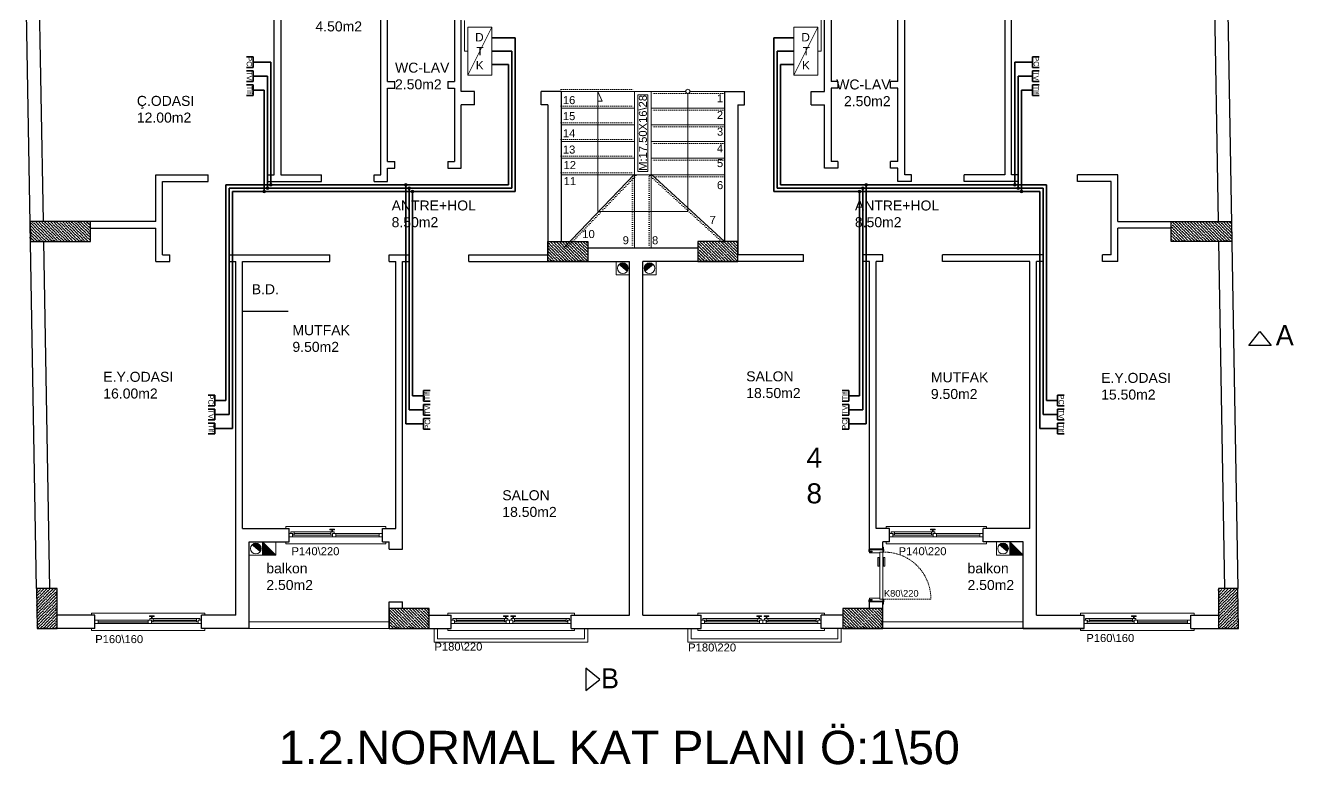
# Model space of a CAD drawing. Header units: millimetres. Extents: x -852 to 3325, y -460 to 1846.
# Drawn here: x 1424 to 3325, y -460 to 647 of the extents above; entities that cross this region are included whole.
import ezdxf

# ---------------------------------------------------------------- set-up
doc = ezdxf.new("R2010")
doc.units = ezdxf.units.MM
doc.linetypes.add('ACAD_ISO07W100', pattern=[3, 0, -3])
doc.linetypes.add('HIDDEN', pattern=[9.525, 6.35, -3.175])
for name, color, linetype, lineweight in [('1dış duvar', 19, 'Continuous', 25), ('1YAZI', 24, 'Continuous', 30), ('A-AREA-IDEN', 2, 'Continuous', 9), ('ARABA', 143, 'Continuous', 13), ('BACA', 62, 'Continuous', 20), ('ELEKTRİK MALZEME', 150, 'Continuous', 13), ('KAPI-PEN', 16, 'Continuous', 9), ('KOLON', 237, 'Continuous', 30), ('ölçü', 56, 'Continuous', 25)]:
    doc.layers.add(name, color=color, linetype=linetype, lineweight=lineweight)
doc.layers.add('IFF-FURN-DETAIL', color=4, linetype='Continuous')
doc.layers.add('TEFRIS', color=253, linetype='Continuous', true_color=0xb3b3b3)
doc.layers.get('TEFRIS').off()
doc.styles.add('Arial_2', font='arial.ttf', dxfattribs={"height": 0.4})
doc.styles.get("Standard").update_dxf_attribs({"font": 'arial.ttf'})
pattern_1 = [(135, (2232.4122, 39351.961), (-6.17392608, 1.68379802), [7.9375, -1.5875, 0, -1.5875])]

# ---------------------------------------------------------------- blocks, each defined once
blk = doc.blocks.new('140-5561')
at = {"layer": 'KAPI-PEN'}
for p, q in [((25481.2, 51364.4), (25481.2, 51439.4)), ((25481.4, 51364.4), (25481.4, 51439.4)), ((25478.8, 51289.4), (25478.8, 51359.4)), ((25483.7, 51291.9), (25483.7, 51356.9)), ((25483.9, 51291.9), (25483.9, 51356.9))]:
    blk.add_line(p, q, dxfattribs=at)
for points in [[(25481.3, 51284.4), (25491.3, 51284.4), (25491.3, 51279.4), (25494.3, 51279.4), (25494.3, 51444.4), (25494.3, 51449.4), (25491.3, 51449.4), (25491.3, 51444.4), (25471.3, 51444.4), (25471.3, 51449.4), (25468.3, 51449.4), (25468.3, 51284.4), (25468.3, 51279.4), (25471.3, 51279.4), (25471.3, 51284.4)], [(25478.8, 51439.4), (25478.8, 51444.4), (25483.8, 51444.4), (25483.8, 51439.4)], [(25483.8, 51364.4), (25483.8, 51439.4), (25478.8, 51439.4), (25478.8, 51364.4)], [(25478.8, 51359.4), (25478.8, 51364.4), (25483.8, 51364.4), (25483.8, 51359.4)], [(25486.3, 51291.9), (25486.3, 51356.9), (25481.3, 51356.9), (25481.3, 51291.9)], [(25478.8, 51284.4), (25478.8, 51289.4), (25483.8, 51289.4), (25483.8, 51284.4)]]:
    blk.add_lwpolyline(points, close=True, dxfattribs=at)
for points in [[(25481.3, 51359.1), (25484.1, 51359.1), (25484.1, 51361.9)], [(25481.3, 51359.1), (25481.3, 51356.9), (25486.3, 51356.9), (25486.3, 51361.9), (25484.1, 51361.9)], [(25486.3, 51359.4), (25489.3, 51359.4), (25489.3, 51362.4), (25490.3, 51362.4), (25490.3, 51355.4), (25489.3, 51355.4), (25489.3, 51358.4), (25486.3, 51358.4)], [(25481.3, 51289.8), (25481.3, 51291.9), (25486.3, 51291.9), (25486.3, 51286.9), (25484.1, 51286.9)], [(25481.3, 51289.8), (25484.1, 51289.8), (25484.1, 51286.9)]]:
    blk.add_lwpolyline(points, dxfattribs=at)
blk = doc.blocks.new('PENCERE 220-flat-11')
at = {"layer": 'KAPI-PEN'}
for p, q in [((-2789959.3, -3113689.9), (-2789979.3, -3113689.9)), ((-2789971.8, -3113694.9), (-2789971.8, -3113772.4)), ((-2789966.9, -3113697.4), (-2789966.9, -3113769.9)), ((-2789966.7, -3113697.4), (-2789966.7, -3113769.9)), ((-2789969.4, -3113777.4), (-2789969.4, -3113777.4)), ((-2789969.2, -3113777.4), (-2789969.2, -3113777.4)), ((-2789971.8, -3113864.9), (-2789971.8, -3113782.4)), ((-2789966.9, -3113862.4), (-2789966.9, -3113784.9)), ((-2789966.7, -3113862.4), (-2789966.7, -3113784.9)), ((-2789959.3, -3113869.9), (-2789979.3, -3113869.9))]:
    blk.add_line(p, q, dxfattribs=at)
for points in [[(-2789969.3, -3113869.9), (-2789959.3, -3113869.9), (-2789959.3, -3113874.9), (-2789956.3, -3113874.9), (-2789956.3, -3113689.9), (-2789956.3, -3113684.9), (-2789959.3, -3113684.9), (-2789959.3, -3113689.9), (-2789979.3, -3113689.9), (-2789979.3, -3113684.9), (-2789982.3, -3113684.9), (-2789982.3, -3113869.9), (-2789982.3, -3113874.9), (-2789979.3, -3113874.9), (-2789979.3, -3113869.9)], [(-2789971.8, -3113689.9), (-2789971.8, -3113694.9), (-2789966.8, -3113694.9), (-2789966.8, -3113689.9)], [(-2789964.3, -3113697.4), (-2789964.3, -3113769.9), (-2789969.3, -3113769.9), (-2789969.3, -3113697.4)], [(-2789971.8, -3113777.4), (-2789971.8, -3113772.4), (-2789966.8, -3113772.4), (-2789966.8, -3113777.4)], [(-2789971.8, -3113782.4), (-2789971.8, -3113777.4), (-2789966.8, -3113777.4), (-2789966.8, -3113782.4)], [(-2789966.8, -3113777.4), (-2789966.8, -3113777.4), (-2789971.8, -3113777.4), (-2789971.8, -3113777.4)], [(-2789964.3, -3113862.4), (-2789964.3, -3113784.9), (-2789969.3, -3113784.9), (-2789969.3, -3113862.4)], [(-2789971.8, -3113869.9), (-2789971.8, -3113864.9), (-2789966.8, -3113864.9), (-2789966.8, -3113869.9)]]:
    blk.add_lwpolyline(points, close=True, dxfattribs=at)
for points in [[(-2789969.3, -3113695.2), (-2789966.5, -3113695.2), (-2789966.5, -3113692.4)], [(-2789969.3, -3113695.2), (-2789969.3, -3113697.4), (-2789964.3, -3113697.4), (-2789964.3, -3113692.4), (-2789966.5, -3113692.4)], [(-2789969.3, -3113772.1), (-2789969.3, -3113769.9), (-2789964.3, -3113769.9), (-2789964.3, -3113774.9), (-2789966.5, -3113774.9)], [(-2789969.3, -3113772.1), (-2789966.5, -3113772.1), (-2789966.5, -3113774.9)], [(-2789964.3, -3113772.4), (-2789961.3, -3113772.4), (-2789961.3, -3113775.4), (-2789960.3, -3113775.4), (-2789960.3, -3113768.4), (-2789961.3, -3113768.4), (-2789961.3, -3113771.4), (-2789964.3, -3113771.4)], [(-2789969.3, -3113782.7), (-2789969.3, -3113784.9), (-2789964.3, -3113784.9), (-2789964.3, -3113779.9), (-2789966.5, -3113779.9)], [(-2789969.3, -3113782.7), (-2789966.5, -3113782.7), (-2789966.5, -3113779.9)], [(-2789964.3, -3113782.4), (-2789961.3, -3113782.4), (-2789961.3, -3113779.4), (-2789960.3, -3113779.4), (-2789960.3, -3113786.4), (-2789961.3, -3113786.4), (-2789961.3, -3113783.4), (-2789964.3, -3113783.4)], [(-2789969.3, -3113864.6), (-2789969.3, -3113862.4), (-2789964.3, -3113862.4), (-2789964.3, -3113867.4), (-2789966.5, -3113867.4)], [(-2789969.3, -3113864.6), (-2789966.5, -3113864.6), (-2789966.5, -3113867.4)]]:
    blk.add_lwpolyline(points, dxfattribs=at)
blk = doc.blocks.new('80 b')
at = {"layer": 'KAPI-PEN'}
for p, q in [((14351.2, 34182.5), (14350.6, 34176.3)), ((14351.2, 34182.5), (14350.6, 34176.3)), ((14352, 34182.5), (14352, 34176.7)), ((14352, 34182.5), (14352, 34176.7)), ((14372, 34182.5), (14372, 34176.7)), ((14372, 34182.5), (14372, 34176.7)), ((14372.8, 34182.5), (14373.4, 34176.3)), ((14372.8, 34182.5), (14373.4, 34176.3)), ((14350.6, 34176.3), (14352, 34175.5)), ((14350.6, 34176.3), (14352, 34175.5)), ((14352, 34176.7), (14352, 34178.3)), ((14352, 34176.7), (14352, 34178.3)), ((14352, 34178.3), (14372, 34178.3)), ((14352, 34178.3), (14372, 34178.3)), ((14356, 34176.7), (14352, 34176.7)), ((14356, 34176.7), (14352, 34176.7)), ((14352, 34176.7), (14355, 34176.7)), ((14352, 34176.7), (14355, 34176.7)), ((14352, 34173.8), (14352, 34175.5)), ((14352, 34175.5), (14356, 34175.5)), ((14352, 34173.8), (14352, 34175.5)), ((14352, 34175.5), (14356, 34175.5)), ((14355, 34175.5), (14352, 34175.5)), ((14355, 34175.5), (14352, 34175.5)), ((14367.5, 34173.8), (14352, 34173.8)), ((14367.5, 34173.8), (14352, 34173.8)), ((14355, 34176.7), (14355, 34175.5)), ((14355, 34176.7), (14355, 34175.5)), ((14356, 34175.5), (14356, 34176.7)), ((14356, 34175.5), (14356, 34176.7)), ((14356, 34176.7), (14356, 34175.5)), ((14372, 34175), (14367.5, 34175)), ((14367.5, 34175), (14367.5, 34173.8)), ((14372, 34175), (14367.5, 34175)), ((14367.5, 34175), (14367.5, 34173.8)), ((14367.5, 34104.6), (14367.5, 34175)), ((14367.5, 34175), (14372, 34175)), ((14367.5, 34104.6), (14367.5, 34175)), ((14367.5, 34175), (14372, 34175)), ((14372, 34178.3), (14372, 34175)), ((14372, 34178.3), (14372, 34175)), ((14372, 34176.7), (14372, 34175.5)), ((14372, 34176.7), (14372, 34175.5)), ((14373.4, 34176.3), (14372, 34176.3)), ((14373.4, 34176.3), (14372, 34176.3)), ((14372, 34175), (14372, 34104.6)), ((14372, 34175), (14372, 34104.6)), ((14367.5, 34105.8), (14352, 34105.8)), ((14352, 34105.8), (14352, 34104.2)), ((14367.5, 34105.8), (14352, 34105.8)), ((14352, 34105.8), (14352, 34104.2)), ((14366.5, 34116.6), (14367.5, 34116.6)), ((14366.5, 34112.6), (14366.5, 34116.6)), ((14366.5, 34112.6), (14366.5, 34116.6)), ((14366.5, 34116.6), (14367.5, 34116.6)), ((14367.5, 34112.6), (14366.5, 34112.6)), ((14367.5, 34112.6), (14366.5, 34112.6)), ((14367.5, 34104.6), (14367.5, 34105.8)), ((14367.5, 34104.6), (14367.5, 34105.8)), ((14372, 34104.6), (14367.5, 34104.6)), ((14372, 34104.6), (14367.5, 34104.6)), ((14372, 34104.6), (14367.5, 34104.6)), ((14372, 34104.6), (14367.5, 34104.6)), ((14373, 34116.6), (14372, 34116.6)), ((14373, 34116.6), (14372, 34116.6)), ((14372, 34112.6), (14373, 34112.6)), ((14372, 34112.6), (14373, 34112.6)), ((14372, 34101.3), (14372, 34104.6)), ((14372, 34101.3), (14372, 34104.6)), ((14373, 34112.6), (14373, 34116.6)), ((14373, 34112.6), (14373, 34116.6)), ((14350.6, 34103.4), (14352, 34104.2)), ((14350.6, 34103.4), (14352, 34104.2)), ((14351.2, 34097.2), (14350.6, 34103.4)), ((14351.2, 34097.2), (14350.6, 34103.4)), ((14352, 34104.2), (14356, 34104.2)), ((14352, 34104.2), (14356, 34104.2)), ((14355, 34104.2), (14352, 34104.2)), ((14355, 34104.2), (14352, 34104.2)), ((14356, 34103), (14352, 34103)), ((14352, 34103), (14352, 34101.3)), ((14356, 34103), (14352, 34103)), ((14352, 34103), (14352, 34101.3)), ((14352, 34103), (14355, 34103)), ((14352, 34097.2), (14352, 34103)), ((14352, 34103), (14355, 34103)), ((14352, 34097.2), (14352, 34103)), ((14352, 34101.3), (14372, 34101.3)), ((14352, 34101.3), (14372, 34101.3)), ((14355, 34103), (14355, 34104.2)), ((14355, 34103), (14355, 34104.2)), ((14356, 34104.2), (14356, 34103)), ((14356, 34104.2), (14356, 34103)), ((14356, 34103), (14356, 34104.2)), ((14372, 34103), (14372, 34104.2)), ((14372, 34103), (14372, 34104.2)), ((14373.4, 34103.4), (14372, 34103.4)), ((14373.4, 34103.4), (14372, 34103.4)), ((14372, 34097.2), (14372, 34103)), ((14372, 34097.2), (14372, 34103)), ((14372.8, 34097.2), (14373.4, 34103.4)), ((14372.8, 34097.2), (14373.4, 34103.4))]:
    blk.add_line(p, q, dxfattribs=at)
at = {"layer": 'KAPI-PEN', "linetype": 'Continuous'}
for p, q in [((14351.2, 34182.5), (14352, 34182.5)), ((14372, 34182.5), (14372.8, 34182.5)), ((14352, 34097.2), (14351.2, 34097.2)), ((14372.8, 34097.2), (14372, 34097.2))]:
    blk.add_line(p, q, dxfattribs=at)
at = {"layer": 'KAPI-PEN', "ltscale": 3}
for p, q in [((14352, 34179.3), (14372, 34179.3)), ((14352, 34100.3), (14372, 34100.3))]:
    blk.add_line(p, q, dxfattribs=at)
at = {"layer": 'KAPI-PEN', "linetype": 'HIDDEN', "ltscale": 0.3}
blk.add_line((14372, 34175), (14443.9, 34175), dxfattribs=at)
at = {"layer": 'KAPI-PEN', "elevation": 0}
for points in [[(14366.5, 34112.6), (14366.5, 34125.9), (14364.5, 34125.9), (14364.5, 34112.6)], [(14373, 34112.6), (14373, 34125.9), (14375, 34125.9), (14375, 34112.6)]]:
    blk.add_lwpolyline(points, close=True, dxfattribs=at)
at = {"layer": 'KAPI-PEN', "linetype": 'HIDDEN', "ltscale": 0.3}
blk.add_arc((14373.7, 34174.7), 70.1, 268.5572, 0.236, dxfattribs=at)
at = {"layer": 'KAPI-PEN'}
blk.add_ellipse((14372.9, 34175.6), major_axis=(-0.495, 0.495), ratio=1, start_param=1.570796328983307, end_param=7.853981636162894, dxfattribs=at)
blk.add_ellipse((14372.9, 34175.6), major_axis=(-0.495, 0.495), ratio=1, start_param=1.570796328983307, end_param=7.853981636162894, dxfattribs=at)
blk = doc.blocks.new('140')
at = {"layer": 'KAPI-PEN'}
for p, q in [((-51008.5, 123.3), (-50948.5, 123.3)), ((-51006, 128.4), (-50951, 128.4)), ((-51006, 128.2), (-50951, 128.2)), ((-50943.5, 125.9), (-50878.5, 125.9)), ((-50943.5, 125.7), (-50878.5, 125.7))]:
    blk.add_line(p, q, dxfattribs=at)
for points in [[(-51013.5, 125.8), (-51013.5, 135.8), (-51018.5, 135.8), (-51018.5, 138.8), (-50873.5, 138.8), (-50868.5, 138.8), (-50868.5, 135.8), (-50873.5, 135.8), (-50873.5, 115.8), (-50868.5, 115.8), (-50868.5, 112.8), (-51013.5, 112.8), (-51018.5, 112.8), (-51018.5, 115.8), (-51013.5, 115.8)], [(-51013.5, 123.3), (-51008.5, 123.3), (-51008.5, 128.3), (-51013.5, 128.3)], [(-51006, 130.8), (-50951, 130.8), (-50951, 125.8), (-51006, 125.8)], [(-50948.5, 123.3), (-50943.5, 123.3), (-50943.5, 128.3), (-50948.5, 128.3)], [(-50943.5, 128.3), (-50878.5, 128.3), (-50878.5, 123.3), (-50943.5, 123.3)], [(-50878.5, 123.3), (-50873.5, 123.3), (-50873.5, 128.3), (-50878.5, 128.3)]]:
    blk.add_lwpolyline(points, close=True, dxfattribs=at)
for points in [[(-50948.5, 130.8), (-50948.5, 133.8), (-50945.5, 133.8), (-50945.5, 134.8), (-50952.5, 134.8), (-50952.5, 133.8), (-50949.5, 133.8), (-50949.5, 130.8)], [(-51008.2, 125.8), (-51006, 125.8), (-51006, 130.8), (-51011, 130.8), (-51011, 128.6)], [(-51008.2, 125.8), (-51008.2, 128.6), (-51011, 128.6)], [(-50948.8, 125.8), (-50951, 125.8), (-50951, 130.8), (-50946, 130.8), (-50946, 128.6)], [(-50948.8, 125.8), (-50948.8, 128.6), (-50946, 128.6)]]:
    blk.add_lwpolyline(points, dxfattribs=at)

msp = doc.modelspace()

# ---------------------------------------------------------------- hatches: boundary and pattern name
at = {"layer": 'BACA'}
for points in [[(2325.3, 278.3), (2313.1, 288.6, -0.698933), (2327.2, 283.5, -0.177209)], [(2353.1, 278.3), (2365.3, 288.6, 0.698933), (2351.2, 283.5, 0.177209)], [(1775.3, -141.7), (1763.1, -131.4, -0.698933), (1777.2, -136.5, -0.177209)], [(1779.2, -126.5), (1779.2, -146.5), (1799.2, -146.5)], [(2895.3, -141.7), (2883.1, -131.4, -0.698933), (2897.2, -136.5, -0.177209)], [(2899.2, -126.5), (2899.2, -146.5), (2919.2, -146.5)]]:
    msp.add_hatch(color=256, dxfattribs=at).paths.add_polyline_path(points)
at = {"layer": 'IFF-FURN-DETAIL'}
h = msp.add_hatch(color=256, dxfattribs=at)
h.dxf.hatch_style = 1
h.paths.add_polyline_path([(1783.7, 398.5, 1), (1779.7, 398.5, 1)])
h = msp.add_hatch(color=256, dxfattribs=at)
h.dxf.hatch_style = 1
h.paths.add_polyline_path([(1788.7, 403.5, 1), (1784.7, 403.5, 1)])
h = msp.add_hatch(color=256, dxfattribs=at)
h.dxf.hatch_style = 1
h.paths.add_polyline_path([(1793.7, 408.5, 1), (1789.7, 408.5, 1)])
h = msp.add_hatch(color=256, dxfattribs=at)
h.dxf.hatch_style = 1
h.paths.add_polyline_path([(1996.2, 408.5, 1), (1992.2, 408.5, 1)])
h = msp.add_hatch(color=256, dxfattribs=at)
h.dxf.hatch_style = 1
h.paths.add_polyline_path([(2001.2, 403.5, 1), (1997.2, 403.5, 1)])
h = msp.add_hatch(color=256, dxfattribs=at)
h.dxf.hatch_style = 1
h.paths.add_polyline_path([(2006.2, 398.5, 1), (2002.2, 398.5, 1)])
h = msp.add_hatch(color=256, dxfattribs=at)
h.dxf.hatch_style = 1
h.paths.add_polyline_path([(2676.2, 398.5, 1), (2672.2, 398.5, 1)])
h = msp.add_hatch(color=256, dxfattribs=at)
h.dxf.hatch_style = 1
h.paths.add_polyline_path([(2681.2, 403.5, 1), (2677.2, 403.5, 1)])
h = msp.add_hatch(color=256, dxfattribs=at)
h.dxf.hatch_style = 1
h.paths.add_polyline_path([(2686.2, 408.5, 1), (2682.2, 408.5, 1)])
h = msp.add_hatch(color=256, dxfattribs=at)
h.dxf.hatch_style = 1
h.paths.add_polyline_path([(2908.7, 408.5, 1), (2904.7, 408.5, 1)])
h = msp.add_hatch(color=256, dxfattribs=at)
h.dxf.hatch_style = 1
h.paths.add_polyline_path([(2913.7, 403.5, 1), (2909.7, 403.5, 1)])
h = msp.add_hatch(color=256, dxfattribs=at)
h.dxf.hatch_style = 1
h.paths.add_polyline_path([(2918.7, 398.5, 1), (2914.7, 398.5, 1)])
at = {"layer": 'KOLON', "lineweight": 25}
h = msp.add_hatch(dxfattribs=at)
h.set_pattern_fill('ANSI36', color=0, angle=90)
h.set_pattern_definition([(135, (1231.8862, 39381.9693), (-6.17392608, 1.68379802), [7.9375, -1.5875, 0, -1.5875])])
h.paths.add_polyline_path([(1521.2, 323.5), (1521.2, 353.5), (1430.7, 353.5), (1431.2, 323.5)])
h = msp.add_hatch(dxfattribs=at)
h.set_pattern_fill('ANSI36', color=0, angle=90)
h.set_pattern_definition([(135, (-1325.379, 39381.9654), (-6.17392608, 1.68379802), [7.9375, -1.5875, 0, -1.5875])])
h.paths.add_polyline_path([(3141.4, 323.5), (3141.4, 353.5), (3231.4, 353.5), (3232, 323.5)])
h = msp.add_hatch(dxfattribs=at)
h.set_pattern_fill('ANSI36', color=0, angle=90)
h.set_pattern_definition(pattern_1)
h.paths.add_polyline_path([(2206.7, 293.5), (2206.7, 323.5), (2266.7, 323.5), (2266.7, 293.5)])
h = msp.add_hatch(dxfattribs=at)
h.set_pattern_fill('ANSI36', color=0, angle=90)
h.set_pattern_definition(pattern_1)
h.paths.add_polyline_path([(2491.7, 293.5), (2491.7, 323.5), (2431.7, 323.5), (2431.7, 293.5)])
h = msp.add_hatch(dxfattribs=at)
h.set_pattern_fill('ANSI36', color=0)
h.set_pattern_definition([(45, (40499.7583, 2.756), (1.68379802, 6.17392608), [7.9375, -1.5875, 0, -1.5875])])
h.paths.add_polyline_path([(1441.3, -256.5), (1471.3, -256.5), (1471.3, -196.5), (1440.2, -196.5)])
h = msp.add_hatch(dxfattribs=at)
h.set_pattern_fill('ANSI36', color=0)
h.set_pattern_definition([(45, (42270.5285, 2.756), (1.68379802, 6.17392608), [7.9375, -1.5875, 0, -1.5875])])
h.paths.add_polyline_path([(3212, -256.5), (3242, -256.5), (3241, -196.5), (3212, -196.5)])
h = msp.add_hatch(dxfattribs=at)
h.set_pattern_fill('ANSI36', color=0, angle=90)
h.set_pattern_definition([(135, (1769.9122, 38801.961), (-6.17392608, 1.68379802), [7.9375, -1.5875, 0, -1.5875])])
h.paths.add_polyline_path([(2029.2, -256.5), (2029.2, -226.5), (1969.2, -226.5), (1969.2, -256.5)])
h = msp.add_hatch(dxfattribs=at)
h.set_pattern_fill('ANSI36', color=0, angle=90)
h.set_pattern_definition([(135, (2449.9122, 38801.961), (-6.17392608, 1.68379802), [7.9375, -1.5875, 0, -1.5875])])
h.paths.add_polyline_path([(2709.2, -256.5), (2709.2, -226.5), (2649.2, -226.5), (2649.2, -256.5)])

# ---------------------------------------------------------------- linework, layer by layer
msp.add_line((3010.6, -256.5), (2616.7, -256.5))
at = {"layer": '1dış duvar', "color": 0}
for p, q in [((1806.7, 733.5), (1806.7, 423.5)), ((2891.7, 733.5), (2891.7, 423.5)), ((1956.7, 423.5), (1956.7, 678.5)), ((2066.7, 668.5), (2066.7, 563.5)), ((2621.7, 548.5), (2621.7, 668.5)), ((2631.7, 668.5), (2631.7, 563.5)), ((2741.7, 423.5), (2741.7, 678.5)), ((1966.7, 563.5), (1977.7, 563.5)), ((1966.7, 553.5), (1977.7, 553.5)), ((2056.7, 563.5), (2066.7, 563.5)), ((2056.7, 553.5), (2066.7, 553.5)), ((2066.7, 553.5), (2066.7, 443.5)), ((2641.7, 563.5), (2631.7, 563.5)), ((2641.7, 553.5), (2631.7, 553.5)), ((2631.7, 553.5), (2631.7, 443.5)), ((2731.7, 563.5), (2720.7, 563.5)), ((2731.7, 553.5), (2720.7, 553.5)), ((2226.7, 548.5), (2226.7, 323.5)), ((2226.7, 548.5), (2226.7, 323.5)), ((2471.7, 548.5), (2471.7, 323.5)), ((2471.7, 548.5), (2471.7, 323.5)), ((2206.7, 528.5), (2196.7, 528.5)), ((2206.7, 528.5), (2206.7, 303.5)), ((2491.7, 528.5), (2491.7, 303.5)), ((2491.7, 528.5), (2501.7, 528.5)), ((1966.7, 443.5), (1977.7, 443.5)), ((2056.7, 443.5), (2066.7, 443.5)), ((2641.7, 443.5), (2631.7, 443.5)), ((2731.7, 443.5), (2720.7, 443.5)), ((1806.7, 423.5), (1867.7, 423.5)), ((1946.7, 423.5), (1956.7, 423.5)), ((1966.7, 433.5), (1977.7, 433.5)), ((2056.7, 433.5), (2076.7, 433.5)), ((2641.7, 433.5), (2621.7, 433.5)), ((2731.7, 433.5), (2720.7, 433.5)), ((2751.7, 423.5), (2741.7, 423.5)), ((2891.7, 423.5), (2830.7, 423.5)), ((1521.2, 343.5), (1619.2, 343.5)), ((3141.2, 343.5), (3061, 343.5)), ((1989.2, -137.5), (1989.2, 293.5)), ((1989.2, 293.5), (1999.2, 293.5)), ((2590.2, 293.5), (2349.2, 293.5)), ((2689.2, 293.5), (2679.2, 293.5)), ((2689.2, -138.5), (2689.2, 293.5)), ((1527.8, -236.5), (1471.3, -236.5)), ((2349.2, -236.5), (2436.7, -236.5)), ((3170.6, -236.5), (3212, -236.5)), ((1527.8, -256.5), (1471.3, -256.5)), ((2241.7, -256.5), (2436.7, -256.5)), ((3170.6, -256.5), (3212, -256.5))]:
    msp.add_line(p, q, dxfattribs=at)
for points in [[(2076.7, 548.5), (2076.7, 868.5)], [(1440.2, -196.5), (1423.7, 753.5)], [(3224.8, 753.5), (3241, -196.5)], [(1450.7, 353.5), (1444.1, 733.5)], [(1786.7, 423.5), (1796.7, 423.5), (1796.7, 733.5)], [(2911.7, 423.5), (2901.7, 423.5), (2901.7, 733.5)], [(3205.1, 733.5), (3211.6, 353.5)], [(1966.7, 563.5), (1966.7, 678.5)], [(2731.7, 563.5), (2731.7, 678.5)], [(1966.7, 443.5), (1966.7, 553.5)], [(1977.7, 553.5), (1977.7, 563.5)], [(2056.7, 563.5), (2056.7, 553.5)], [(2641.7, 563.5), (2641.7, 553.5)], [(2720.7, 553.5), (2720.7, 563.5)], [(2731.7, 443.5), (2731.7, 553.5)], [(2096.7, 548.5), (2076.7, 548.5)], [(2096.7, 528.5), (2096.7, 548.5)], [(2226.7, 548.5), (2206.7, 548.5), (2196.7, 548.5)], [(2196.7, 528.5), (2196.7, 548.5)], [(2471.7, 548.5), (2491.7, 548.5), (2501.7, 548.5)], [(2501.7, 528.5), (2501.7, 548.5)], [(2601.7, 548.5), (2621.7, 548.5)], [(2601.7, 528.5), (2601.7, 548.5)], [(2076.7, 433.5), (2076.7, 528.5)], [(2096.7, 528.5), (2076.7, 528.5)], [(2601.7, 528.5), (2621.7, 528.5)], [(2621.7, 433.5), (2621.7, 528.5)], [(1977.7, 433.5), (1977.7, 443.5)], [(2056.7, 443.5), (2056.7, 433.5)], [(2641.7, 443.5), (2641.7, 433.5)], [(2720.7, 433.5), (2720.7, 443.5)], [(1619.2, 423.5), (1697.7, 423.5)], [(1619.2, 353.5), (1619.2, 423.5)], [(1697.7, 413.5), (1697.7, 423.5)], [(1786.7, 413.5), (1786.7, 423.5)], [(1867.7, 413.5), (1867.7, 423.5)], [(1946.7, 413.5), (1966.7, 413.5), (1966.7, 433.5)], [(1946.7, 413.5), (1946.7, 423.5)], [(2751.7, 413.5), (2731.7, 413.5), (2731.7, 433.5)], [(2751.7, 413.5), (2751.7, 423.5)], [(2830.7, 413.5), (2830.7, 423.5)], [(2911.7, 413.5), (2911.7, 423.5)], [(3061, 423.5), (3000.7, 423.5)], [(3000.7, 413.5), (3000.7, 423.5)], [(3061, 353.5), (3061, 423.5)], [(1629.2, 413.5), (1697.7, 413.5)], [(1629.2, 303.5), (1629.2, 413.5)], [(1786.7, 413.5), (1867.7, 413.5)], [(2911.7, 413.5), (2830.7, 413.5)], [(3051, 413.5), (3000.7, 413.5)], [(3051, 303.5), (3051, 413.5)], [(1619.2, 353.5), (1520.5, 353.5)], [(1619.2, 293.5), (1619.2, 343.5)], [(3061, 353.5), (3141.2, 353.5)], [(3061, 293.5), (3061, 343.5)], [(1460.2, -196.5), (1451.2, 323.5)], [(3212.1, 323.5), (3221, -196.5)], [(2431.7, 313.5), (2266.7, 313.5)], [(1619.2, 293.5), (1640.2, 293.5)], [(1629.2, 303.5), (1640.2, 303.5)], [(1640.2, 293.5), (1640.2, 303.5)], [(1729.2, 303.5), (1880.2, 303.5)], [(1729.2, 293.5), (1729.2, 303.5)], [(1729.2, 293.5), (1739.2, 293.5)], [(1739.2, -236.5), (1739.2, 293.5)], [(1749.2, 293.5), (1880.2, 293.5)], [(1749.2, -106.5), (1749.2, 293.5)], [(1880.2, 293.5), (1880.2, 303.5)], [(1969.2, 303.5), (1999.2, 303.5)], [(1969.2, 293.5), (1969.2, 303.5)], [(1969.2, 293.5), (1979.2, 293.5)], [(1979.2, -106.5), (1979.2, 293.5)], [(1999.2, 293.5), (1999.2, 303.5)], [(2088.2, 303.5), (2206.7, 303.5)], [(2088.2, 293.5), (2088.2, 303.5)], [(2088.2, 293.5), (2329.2, 293.5)], [(2329.2, -236.5), (2329.2, 293.5)], [(2349.2, -236.5), (2349.2, 293.5)], [(2590.2, 303.5), (2491.7, 303.5)], [(2590.2, 293.5), (2590.2, 303.5)], [(2709.2, 303.5), (2679.2, 303.5)], [(2679.2, 293.5), (2679.2, 303.5)], [(2709.2, 293.5), (2699.2, 293.5)], [(2699.2, -106.5), (2699.2, 293.5)], [(2709.2, 293.5), (2709.2, 303.5)], [(2949.2, 303.5), (2798.2, 303.5)], [(2798.2, 293.5), (2798.2, 303.5)], [(2929.2, 293.5), (2798.2, 293.5)], [(2929.2, -106.5), (2929.2, 293.5)], [(2949.2, 293.5), (2939.2, 293.5)], [(2939.2, -236.5), (2939.2, 293.5)], [(2949.2, 293.5), (2949.2, 303.5)], [(3038.2, 293.5), (3038.2, 303.5)], [(3051, 303.5), (3038.2, 303.5)], [(3061, 293.5), (3038.2, 293.5)], [(3061, 293.5), (3038.2, 293.5)], [(1817.4, 218.5), (1749.2, 218.5)], [(1749.2, -106.5), (1819.2, -106.5)], [(1819.2, -126.5), (1819.2, -106.5)], [(1959.2, -106.5), (1979.2, -106.5)], [(1959.2, -126.5), (1959.2, -106.5)], [(2719.2, -106.5), (2699.2, -106.5)], [(2719.2, -126.5), (2719.2, -106.5)], [(2929.2, -106.5), (2859.2, -106.5)], [(2859.2, -126.5), (2859.2, -106.5)], [(1759.2, -126.5), (1819.2, -126.5)], [(1759.2, -256.5), (1759.2, -126.5)], [(1959.2, -126.5), (1969.2, -126.5)], [(1969.2, -137.5), (1969.2, -126.5)], [(2719.2, -126.5), (2709.2, -126.5)], [(2709.2, -137.5), (2709.2, -126.5)], [(2919.2, -126.5), (2859.2, -126.5)], [(2919.2, -256.5), (2919.2, -126.5)], [(3218, -196.5), (3218, -196.6)], [(1969.2, -226.5), (1969.2, -216.5)], [(1969.2, -216.5), (1989.2, -216.5)], [(1969.2, -256.5), (1969.2, -226.5)], [(1989.2, -226.5), (1989.2, -216.5)], [(2689.2, -226.5), (2689.2, -216.5)], [(2709.2, -216.5), (2689.2, -216.5)], [(2709.2, -226.5), (2709.2, -216.5)], [(2709.2, -256.5), (2709.2, -226.5)], [(1527.8, -256.5), (1527.8, -236.5)], [(1739.2, -236.5), (1687.8, -236.5)], [(1687.8, -256.5), (1687.8, -236.5)], [(2029.2, -236.5), (2061.7, -236.5)], [(2061.7, -256.5), (2061.7, -236.5)], [(2241.7, -236.5), (2329.2, -236.5)], [(2241.7, -256.5), (2241.7, -236.5)], [(2436.7, -256.5), (2436.7, -236.5)], [(2649.2, -236.5), (2616.7, -236.5)], [(2616.7, -256.5), (2616.7, -236.5)], [(2939.2, -236.5), (3010.6, -236.5)], [(3010.6, -256.5), (3010.6, -236.5)], [(3170.6, -256.5), (3170.6, -236.5)], [(1759.2, -256.5), (1687.8, -256.5)], [(1969.2, -256.5), (2061.7, -256.5)], [(2709.2, -256.5), (2616.7, -256.5)], [(2919.2, -256.5), (3010.6, -256.5)]]:
    msp.add_lwpolyline(points, dxfattribs=at)
at = {"layer": '1dış duvar', "color": 0, "elevation": 0}
for points in [[(1969.2, -137.5), (1989.2, -137.5)], [(2709.2, -137.5), (2689.2, -137.5)]]:
    msp.add_lwpolyline(points, dxfattribs=at)
at = {"layer": 'ARABA'}
for p, q in [((2036.7, -256.5), (2036.7, -276.5)), ((2041.7, -256.5), (2041.7, -271.5)), ((2261.7, -271.5), (2261.7, -256.5)), ((2266.7, -276.5), (2266.7, -256.5)), ((2416.7, -256.5), (2416.7, -276.5)), ((2421.7, -256.5), (2421.7, -271.5)), ((2641.7, -271.5), (2641.7, -256.5)), ((2646.7, -276.5), (2646.7, -256.5)), ((2036.7, -276.5), (2266.7, -276.5)), ((2041.7, -271.5), (2261.7, -271.5)), ((2416.7, -276.5), (2646.7, -276.5)), ((2421.7, -271.5), (2641.7, -271.5))]:
    msp.add_line(p, q, dxfattribs=at)
at = {"layer": 'ARABA', "linetype": 'ACAD_ISO07W100'}
for points in [[(2226.7, 551.5), (2336.7, 551.5)], [(2226.7, 551.5), (2336.7, 551.5)], [(2471.7, 545.5), (2361.7, 545.5)], [(2471.7, 545.5), (2361.7, 545.5)], [(2226.7, 526.5), (2336.7, 526.5)], [(2226.7, 526.5), (2336.7, 526.5)], [(2471.7, 520.5), (2361.7, 520.5)], [(2471.7, 520.5), (2361.7, 520.5)], [(2226.7, 501.5), (2336.7, 501.5)], [(2226.7, 501.5), (2336.7, 501.5)], [(2471.7, 495.5), (2361.7, 495.5)], [(2471.7, 495.5), (2361.7, 495.5)], [(2226.7, 476.5), (2336.7, 476.5)], [(2226.7, 476.5), (2336.7, 476.5)], [(2471.7, 470.5), (2361.7, 470.5)], [(2471.7, 470.5), (2361.7, 470.5)], [(2226.7, 451.5), (2336.7, 451.5)], [(2226.7, 451.5), (2336.7, 451.5)], [(2471.7, 445.5), (2361.7, 445.5)], [(2471.7, 445.5), (2361.7, 445.5)], [(2226.7, 426.5), (2336.7, 426.5)], [(2226.7, 426.5), (2336.7, 426.5)], [(2338.9, 422.3), (2232.8, 311.8)], [(2333.7, 423.5), (2333.7, 313.5)], [(2333.7, 423.5), (2333.7, 313.5)], [(2358.7, 423.5), (2358.7, 313.5)], [(2358.7, 423.5), (2358.7, 313.5)], [(2359.7, 422.2), (2469.7, 321.3)], [(2471.7, 420.5), (2361.7, 420.5)], [(2471.7, 420.5), (2361.7, 420.5)]]:
    msp.add_lwpolyline(points, dxfattribs=at)
at = {"layer": 'ARABA'}
for points in [[(2226.7, 548.5), (2336.7, 548.5)], [(2226.7, 548.5), (2336.7, 548.5)], [(2416.7, 545.5), (2416.7, 368.5), (2281.7, 368.5), (2281.7, 548.5), (2288.1, 533.8), (2281.7, 533.8)], [(2416.7, 545.5), (2416.7, 368.5), (2281.7, 368.5), (2281.7, 548.5), (2288.1, 533.8), (2281.7, 533.8)], [(2336.7, 423.5), (2336.7, 548.5)], [(2336.7, 548.5), (2361.7, 548.5)], [(2336.7, 423.5), (2336.7, 548.5)], [(2336.7, 548.5), (2361.7, 548.5)], [(2361.7, 423.5), (2361.7, 548.5)], [(2413.6, 548.5), (2361.7, 548.5)], [(2361.7, 423.5), (2361.7, 548.5)], [(2413.6, 548.5), (2361.7, 548.5)], [(2471.7, 548.5), (2419.8, 548.5)], [(2471.7, 548.5), (2419.8, 548.5)], [(2226.7, 523.5), (2336.7, 523.5)], [(2226.7, 523.5), (2336.7, 523.5)], [(2471.7, 523.5), (2361.7, 523.5)], [(2471.7, 523.5), (2361.7, 523.5)], [(2226.7, 498.5), (2336.7, 498.5)], [(2226.7, 498.5), (2336.7, 498.5)], [(2471.7, 498.5), (2361.7, 498.5)], [(2471.7, 498.5), (2361.7, 498.5)], [(2226.7, 473.5), (2336.7, 473.5)], [(2226.7, 473.5), (2336.7, 473.5)], [(2471.7, 473.5), (2361.7, 473.5)], [(2471.7, 473.5), (2361.7, 473.5)], [(2226.7, 448.5), (2336.7, 448.5)], [(2226.7, 448.5), (2336.7, 448.5)], [(2471.7, 448.5), (2361.7, 448.5)], [(2471.7, 448.5), (2361.7, 448.5)], [(2226.7, 423.5), (2336.7, 423.5)], [(2226.7, 423.5), (2336.7, 423.5)], [(2336.7, 424.4), (2230.7, 313.9)], [(2336.7, 423.5), (2361.7, 423.5)], [(2336.7, 423.5), (2336.7, 313.5)], [(2336.7, 423.5), (2361.7, 423.5)], [(2336.7, 423.5), (2336.7, 313.5)], [(2361.7, 424.4), (2471.7, 323.5)], [(2471.7, 423.5), (2361.7, 423.5)], [(2361.7, 423.5), (2361.7, 313.5)], [(2471.7, 423.5), (2361.7, 423.5)], [(2361.7, 423.5), (2361.7, 313.5)], [(1759.7, -246.5), (1969.2, -246.5)], [(2918.7, -246.5), (2709.2, -246.5)], [(1759.7, -256.5), (1969.2, -256.5)], [(2918.7, -256.5), (2709.2, -256.5)]]:
    msp.add_lwpolyline(points, dxfattribs=at)
for points in [[(2361.7, 423.5), (2336.7, 423.5), (2336.7, 548.5), (2361.7, 548.5)], [(2361.7, 423.5), (2336.7, 423.5), (2336.7, 548.5), (2361.7, 548.5)], [(2356.7, 428.5), (2341.7, 428.5), (2341.7, 543.5), (2356.7, 543.5)], [(2356.7, 428.5), (2341.7, 428.5), (2341.7, 543.5), (2356.7, 543.5)]]:
    msp.add_lwpolyline(points, close=True, dxfattribs=at)
msp.add_circle((2416.7, 548.5), 3.07, dxfattribs=at)
msp.add_circle((2416.7, 548.5), 3.07, dxfattribs=at)
at = {"layer": 'BACA'}
for p, q in [((1759.2, -126.5), (1759.2, -146.5)), ((1799.2, -146.5), (1779.2, -126.5)), ((1779.2, -126.5), (1779.2, -146.5)), ((2919.2, -146.5), (2899.2, -126.5)), ((2899.2, -126.5), (2899.2, -146.5))]:
    msp.add_line(p, q, dxfattribs=at)
for points in [[(2309.2, 293.5), (2329.2, 293.5), (2329.2, 273.5), (2309.2, 273.5)], [(2309.2, 293.5), (2329.2, 293.5), (2329.2, 273.5), (2309.2, 273.5)], [(2369.2, 293.5), (2349.2, 293.5), (2349.2, 273.5), (2369.2, 273.5)], [(1759.2, -126.5), (1779.2, -126.5), (1779.2, -146.5), (1759.2, -146.5)], [(1779.2, -126.5), (1799.2, -126.5), (1799.2, -146.5), (1779.2, -146.5)], [(2879.2, -126.5), (2899.2, -126.5), (2899.2, -146.5), (2879.2, -146.5)], [(2899.2, -126.5), (2919.2, -126.5), (2919.2, -146.5), (2899.2, -146.5)]]:
    msp.add_lwpolyline(points, close=True, dxfattribs=at)
for centre in [(2319.2, 283.5), (2319.2, 283.5), (2359.2, 283.5), (2359.2, 283.5), (1769.2, -136.5), (2889.2, -136.5)]:
    msp.add_circle(centre, 8, dxfattribs=at)
at = {"layer": 'ELEKTRİK MALZEME'}
for p, q in [((2081.7, 608.5), (2081.7, 654.5)), ((2616.7, 608.5), (2616.7, 658.5)), ((2086.7, 608.5), (2081.7, 608.5)), ((2611.7, 608.5), (2616.7, 608.5))]:
    msp.add_line(p, q, dxfattribs=at)
at = {"layer": 'ELEKTRİK MALZEME', "lineweight": 20}
for p, q in [((2122.7, 644.5), (2086.7, 572.5)), ((2611.7, 644.5), (2575.7, 572.5))]:
    msp.add_line(p, q, dxfattribs=at)
at = {"layer": 'ELEKTRİK MALZEME', "color": 4, "lineweight": 35}
for p, q in [((2157.7, 628.5), (2122.7, 628.5)), ((2157.7, 628.5), (2157.7, 398.5)), ((2545.7, 628.5), (2545.7, 398.5)), ((2575.7, 628.5), (2545.7, 628.5)), ((1765.3, 600.3), (1755.3, 600.3)), ((1765.3, 600.3), (1755.3, 600.3)), ((1765.3, 600.3), (1765.3, 584.3)), ((1765.3, 600.3), (1765.3, 584.3)), ((1765.3, 592.3), (1791.7, 592.3)), ((1765.3, 592.3), (1791.7, 592.3)), ((1791.7, 592.3), (1791.7, 408.5)), ((2933.1, 592.3), (2906.7, 592.3)), ((2906.7, 592.3), (2906.7, 408.5)), ((2933.1, 600.3), (2933.1, 584.3)), ((2933.1, 600.3), (2943.1, 600.3)), ((1765.3, 584.3), (1755.3, 584.3)), ((1765.3, 584.3), (1755.3, 584.3)), ((2147.7, 588.5), (2122.7, 588.5)), ((2147.7, 588.5), (2147.7, 408.5)), ((2555.7, 588.5), (2555.7, 408.5)), ((2575.7, 588.5), (2555.7, 588.5)), ((2933.1, 584.3), (2943.1, 584.3)), ((1765.3, 558.3), (1755.3, 558.3)), ((1765.3, 558.3), (1755.3, 558.3)), ((1765.3, 542.3), (1765.3, 558.3)), ((1765.3, 542.3), (1765.3, 558.3)), ((2933.1, 542.3), (2933.1, 558.3)), ((2933.1, 558.3), (2943.1, 558.3)), ((1765.3, 542.3), (1755.3, 542.3)), ((1765.3, 542.3), (1755.3, 542.3)), ((1765.3, 550.3), (1781.7, 550.3)), ((1765.3, 550.3), (1781.7, 550.3)), ((1781.7, 550.3), (1781.7, 398.5)), ((2933.1, 550.3), (2916.7, 550.3)), ((2916.7, 550.3), (2916.7, 398.5)), ((2933.1, 542.3), (2943.1, 542.3)), ((1724.2, 85.5), (1724.2, 408.5)), ((1724.2, 408.5), (2147.7, 408.5)), ((1994.2, 50.3), (1994.2, 408.5)), ((2954.2, 408.5), (2555.7, 408.5)), ((2684.2, 50.3), (2684.2, 408.5)), ((2954.2, 85.5), (2954.2, 408.5)), ((1734.2, 43.5), (1734.2, 398.5)), ((1734.2, 398.5), (2157.7, 398.5)), ((2004.2, 92.3), (2004.2, 398.5)), ((2944.2, 398.5), (2545.7, 398.5)), ((2674.2, 92.3), (2674.2, 398.5)), ((2944.2, 43.5), (2944.2, 398.5)), ((2020.6, 100.3), (2020.6, 84.3)), ((2020.6, 100.3), (2030.6, 100.3)), ((2657.8, 100.3), (2647.8, 100.3)), ((2657.8, 100.3), (2657.8, 84.3)), ((1707.8, 93.5), (1697.8, 93.5)), ((1707.8, 93.5), (1697.8, 93.5)), ((1707.8, 77.5), (1697.8, 77.5)), ((1707.8, 77.5), (1697.8, 77.5)), ((1707.8, 93.5), (1707.8, 77.5)), ((1707.8, 93.5), (1707.8, 77.5)), ((1707.8, 85.5), (1724.2, 85.5)), ((1707.8, 85.5), (1724.2, 85.5)), ((2020.6, 92.3), (2004.2, 92.3)), ((2020.6, 84.3), (2030.6, 84.3)), ((2657.8, 84.3), (2647.8, 84.3)), ((2657.8, 92.3), (2674.2, 92.3)), ((2970.6, 85.5), (2954.2, 85.5)), ((2970.6, 93.5), (2970.6, 77.5)), ((2970.6, 93.5), (2980.6, 93.5)), ((2970.6, 77.5), (2980.6, 77.5)), ((2020.6, 42.3), (2020.6, 58.3)), ((2020.6, 58.3), (2030.6, 58.3)), ((2657.8, 58.3), (2647.8, 58.3)), ((2657.8, 42.3), (2657.8, 58.3)), ((1707.8, 51.5), (1697.8, 51.5)), ((1707.8, 51.5), (1697.8, 51.5)), ((1707.8, 35.5), (1707.8, 51.5)), ((1707.8, 35.5), (1707.8, 51.5)), ((1707.8, 43.5), (1734.2, 43.5)), ((1707.8, 43.5), (1734.2, 43.5)), ((2020.6, 50.3), (1994.2, 50.3)), ((2020.6, 42.3), (2030.6, 42.3)), ((2657.8, 42.3), (2647.8, 42.3)), ((2657.8, 50.3), (2684.2, 50.3)), ((2970.6, 43.5), (2944.2, 43.5)), ((2970.6, 35.5), (2970.6, 51.5)), ((2970.6, 51.5), (2980.6, 51.5)), ((1707.8, 35.5), (1697.8, 35.5)), ((1707.8, 35.5), (1697.8, 35.5)), ((2970.6, 35.5), (2980.6, 35.5))]:
    msp.add_line(p, q, dxfattribs=at)
at = {"layer": 'ELEKTRİK MALZEME', "color": 3, "lineweight": 35}
for p, q in [((2152.7, 608.5), (2122.7, 608.5)), ((2152.7, 608.5), (2152.7, 403.5)), ((2550.7, 608.5), (2550.7, 403.5)), ((2575.7, 608.5), (2550.7, 608.5)), ((1765.3, 579.3), (1755.3, 579.3)), ((1765.3, 579.3), (1755.3, 579.3)), ((1765.3, 563.3), (1765.3, 579.3)), ((1765.3, 563.3), (1765.3, 579.3)), ((1765.3, 571.3), (1786.7, 571.3)), ((1765.3, 571.3), (1786.7, 571.3)), ((1786.7, 571.3), (1786.7, 403.5)), ((2933.1, 571.3, 0), (2911.7, 571.3)), ((2911.7, 571.3), (2911.7, 403.5)), ((2933.1, 563.3, 0), (2933.1, 579.3, 0)), ((2933.1, 579.3, 0), (2943.1, 579.3, 0)), ((1765.3, 563.3), (1755.3, 563.3)), ((1765.3, 563.3), (1755.3, 563.3)), ((2933.1, 563.3, 0), (2943.1, 563.3, 0)), ((1729.2, 64.5), (1729.2, 403.5)), ((1729.2, 403.5), (2152.7, 403.5)), ((1999.2, 71.3), (1999.2, 403.5)), ((2949.2, 403.5), (2550.7, 403.5)), ((2679.2, 71.3), (2679.2, 403.5)), ((2949.2, 64.5), (2949.2, 403.5)), ((2020.6, 79.3, 0), (2020.6, 63.3, 0)), ((2020.6, 79.3, 0), (2030.6, 79.3, 0)), ((2657.8, 79.3, 0), (2647.8, 79.3, 0)), ((2657.8, 79.3, 0), (2657.8, 63.3, 0)), ((1707.8, 72.5, 0), (1697.8, 72.5, 0)), ((1707.8, 72.5, 0), (1697.8, 72.5, 0)), ((1707.8, 56.5, 0), (1707.8, 72.5, 0)), ((1707.8, 56.5, 0), (1707.8, 72.5, 0)), ((1707.8, 64.5, 0), (1729.2, 64.5)), ((1707.8, 64.5, 0), (1729.2, 64.5)), ((2020.6, 71.3, 0), (1999.2, 71.3)), ((2020.6, 63.3, 0), (2030.6, 63.3, 0)), ((2657.8, 63.3, 0), (2647.8, 63.3, 0)), ((2657.8, 71.3, 0), (2679.2, 71.3)), ((2970.6, 64.5, 0), (2949.2, 64.5)), ((2970.6, 56.5, 0), (2970.6, 72.5, 0)), ((2970.6, 72.5, 0), (2980.6, 72.5, 0)), ((1707.8, 56.5, 0), (1697.8, 56.5, 0)), ((1707.8, 56.5, 0), (1697.8, 56.5, 0)), ((2970.6, 56.5, 0), (2980.6, 56.5, 0))]:
    msp.add_line(p, q, dxfattribs=at)
at = {"layer": 'ELEKTRİK MALZEME', "lineweight": 20}
for points in [[(2086.7, 644.5), (2122.7, 644.5), (2122.7, 572.5), (2086.7, 572.5)], [(2575.7, 644.5), (2611.7, 644.5), (2611.7, 572.5), (2575.7, 572.5)]]:
    msp.add_lwpolyline(points, close=True, dxfattribs=at)
at = {"layer": 'ELEKTRİK MALZEME'}
for centre in [(1781.7, 398.5), (1786.7, 403.5), (1791.7, 408.5), (1994.2, 408.5), (1999.2, 403.5), (2004.2, 398.5), (2674.2, 398.5), (2679.2, 403.5), (2684.2, 408.5), (2906.7, 408.5), (2911.7, 403.5), (2916.7, 398.5)]:
    msp.add_circle(centre, 2, dxfattribs=at)
at = {"layer": 'KOLON', "color": 0}
for points in [[(1521.2, 323.5), (1521.2, 353.5), (1430.7, 353.5), (1431.2, 323.5), (1521.2, 323.5)], [(3141.4, 323.5), (3141.4, 353.5), (3231.4, 353.5), (3232, 323.5), (3141.4, 323.5)], [(2206.7, 293.5), (2206.7, 323.5), (2266.7, 323.5), (2266.7, 293.5), (2206.7, 293.5)], [(2491.7, 293.5), (2491.7, 323.5), (2431.7, 323.5), (2431.7, 293.5), (2491.7, 293.5)], [(1441.3, -256.5), (1471.3, -256.5), (1471.3, -196.5), (1440.2, -196.5), (1441.3, -256.5)], [(3212, -256.5), (3242, -256.5), (3241, -196.5), (3212, -196.5), (3212, -256.5)], [(2029.2, -256.5), (2029.2, -226.5), (1969.2, -226.5), (1969.2, -256.5), (2029.2, -256.5)], [(2709.2, -256.5), (2709.2, -226.5), (2649.2, -226.5), (2649.2, -256.5), (2709.2, -256.5)], [(2263.8, -315.7), (2263.8, -349.2), (2284.7, -332.5), (2263.8, -315.7)]]:
    msp.add_lwpolyline(points, dxfattribs=at)
at = {"layer": 'KOLON', "color": 0, "elevation": 0}
msp.add_lwpolyline([(3291.1, 167.9), (3257.6, 167.9), (3274.3, 188.7), (3291.1, 167.9)], dxfattribs=at)

# ---------------------------------------------------------------- block references
at = {"layer": '1dış duvar', "color": 0, "rotation": 89.99999999999999}
msp.add_blockref('140-5561', (52972.3, -25727.8), dxfattribs=at)
at = {"layer": '1dış duvar', "color": 0, "xscale": -1, "rotation": 270}
msp.add_blockref('140-5561', (-48273.9, -25727.8), dxfattribs=at)
at = {"layer": 'KAPI-PEN'}
for p in [(52832.7, -242.3), (53732.7, -242.3)]:
    msp.add_blockref('140', p, dxfattribs=at)
at = {"layer": 'TEFRIS', "rotation": 89.99999999999999}
msp.add_blockref('PENCERE 220-flat-11', (-3111628.2, 2789722.8), dxfattribs=at)
at = {"layer": 'TEFRIS', "xscale": -1, "rotation": 270}
msp.add_blockref('PENCERE 220-flat-11', (3116306.6, 2789722.8), dxfattribs=at)
at = {"layer": 'ölçü', "xscale": -1, "rotation": 180}
msp.add_blockref('80 b', (-11662.8, 33962.8), dxfattribs=at)

# ---------------------------------------------------------------- texts
at = {"layer": '1dış duvar', "color": 0}
msp.add_text('B.D.', height=15, rotation=0, dxfattribs=at).set_placement((1763, 244.5))
at = {"layer": '1YAZI'}
for s, width, insert, char_height, attachment_point in [('BANYO\\P4.50m2', 132.548, (1858.5, 678.3), 15, 1), ('WC-LAV\\P2.50m2', 132.548, (1977.8, 591.5), 15, 1), ('WC-LAV\\P2.50m2', 132.548, (2720.6, 566.3), 15, 3), ('Ç.ODASI\\P12.00m2', 132.548, (1590.8, 541.7), 15, 1), ('16', 132.548, (2229.4, 541.4), 12, 1), ('1', 132.548, (2460.3, 544.1), 12, 1), ('15', 132.548, (2229.4, 517.4), 12, 1), ('2', 132.548, (2460.3, 519.1), 12, 1), ('3', 132.548, (2460.3, 494.1), 12, 1), ('14', 132.548, (2229.4, 491.7), 12, 1), ('13', 132.548, (2229.4, 467.3), 12, 1), ('4', 132.548, (2460.3, 469.1), 12, 1), ('12', 132.548, (2230.4, 444.1), 12, 1), ('5', 132.548, (2460.3, 447), 12, 1), ('11', 132.548, (2230.6, 420.1), 12, 1), ('6', 132.548, (2460.3, 414), 12, 1), ('ANTRE+HOL\\P8.50m2', 132.548, (1972.7, 385), 15, 1), ('ANTRE+HOL\\P8.50m2', 132.548, (2667.1, 385), 15, 1), ('7', 132.548, (2449.3, 361.9), 12, 1), ('10', 132.548, (2258.5, 340.7), 12, 1), ('9', 132.548, (2319, 331.4), 12, 1), ('8', 132.548, (2363, 331.4), 12, 1), ('MUTFAK\\P9.50m2', 132.548, (1824, 198.2), 15, 1), ('E.Y.ODASI\\P16.00m2', 132.548, (1540.5, 128.3), 15, 1), ('SALON\\P18.50m2', 71.533, (2504.2, 129), 15, 1), ('MUTFAK\\P9.50m2', 132.548, (2781, 127.6), 15, 1), ('E.Y.ODASI\\P15.50m2', 132.548, (3036.2, 126.7), 15, 1), ('4', 132.548, (2594.5, 14.8), 30, 1), ('SALON\\P18.50m2', 71.533, (2138.6, -49.1), 15, 1), ('8', 132.548, (2594.5, -38.8), 30, 1), ('balkon\\P2.50m2', 132.548, (1784.9, -158.6), 15, 1), ('balkon\\P2.50m2', 132.548, (2835.9, -158.6), 15, 1)]:
    msp.add_mtext_dynamic_manual_height_columns(s, width=width, gutter_width=12.5, heights=[0], dxfattribs=dict(at, insert=insert, char_height=char_height, attachment_point=attachment_point))
for s, width, insert, char_height, attachment_point, rotation in [('M:17.50X16\\\\28', 132.548, (2343.3, 429.4), 12, 1, 90), ('M:17.50X16\\\\28', 132.548, (2343.3, 429.4), 12, 1, 90), ('P140\\\\220', 187.111, (1894.4, -134.5), 12, 3, 0), ('P140\\\\220', 187.111, (2804.4, -134.5), 12, 3, 0), ('K80\\\\220', 187.111, (2762.6, -198.6), 10, 3, 0), ('P160\\\\160', 187.111, (1600.2, -266.2), 12, 3, 0), ('P160\\\\160', 187.111, (3085.8, -264.5), 12, 3, 0), ('P180\\\\220', 187.111, (2108.7, -277.4), 12, 3, 0), ('P180\\\\220', 187.111, (2489, -278.7), 12, 3, 0)]:
    msp.add_mtext_dynamic_manual_height_columns(s, width=width, gutter_width=12.5, heights=[0], dxfattribs=dict(at, insert=insert, char_height=char_height, attachment_point=attachment_point, rotation=rotation))
at = {"layer": '1YAZI', "extrusion": (1.10444e-09, -3.40896e-11, 1), "insert": (3324.8, 168.2, 0), "char_height": 30, "width": 1580.287, "attachment_point": 9, "text_direction": (1, 0, 0)}
msp.add_mtext('{\\fCentury Gothic|b0|i0|c162|p34;A}', dxfattribs=at)
at = {"layer": '1YAZI', "extrusion": (-1.10444e-09, -3.40896e-11, 1), "insert": (2286.7, -345.9), "char_height": 30, "width": 1580.287, "attachment_point": 7, "text_direction": (1, 0, 0)}
msp.add_mtext('{\\fCentury Gothic|b0|i0|c162|p34;B}', dxfattribs=at)
at = {"layer": '1YAZI', "color": 4, "insert": (1803.5, -409.5), "char_height": 50, "attachment_point": 1}
msp.add_mtext_dynamic_manual_height_columns('1.2.NORMAL KAT PLANI Ö:1\\\\50', width=1334.302, gutter_width=12.5, heights=[0], dxfattribs=at)
at = {"layer": 'A-AREA-IDEN', "char_height": 12.6, "width": 23.566, "attachment_point": 3, "style": 'Arial_2'}
for insert in [(2110.6, 635.9), (2599.6, 635.9)]:
    msp.add_mtext('D\\PT\\PK', dxfattribs=dict(at, insert=insert))
at = {"layer": 'ELEKTRİK MALZEME', "color": 4, "lineweight": 35, "char_height": 8}
for s, insert, attachment_point, rotation in [('{\\f@Dotum|b0|i0|c162|p34;\\C256;PC}', (1755.3, 585.7), 9, 270), ('{\\f@Dotum|b0|i0|c162|p34;\\C256;PC}', (1755.3, 585.7), 9, 270), ('{\\f@Dotum|b0|i0|c162|p34;\\C256;PC}', (2943.1, 585.7), 3, 270), ('{\\f@Dotum|b0|i0|c0|p34;\\C256;Tlf}', (1756, 544.6), 9, 270), ('{\\f@Dotum|b0|i0|c0|p34;\\C256;Tlf}', (1756, 544.6), 9, 270), ('{\\f@Dotum|b0|i0|c0|p34;\\C256;Tlf}', (2942.4, 544.6), 3, 270), ('{\\f@Dotum|b0|i0|c0|p34;\\C256;Tlf}', (2029.9, 98), 9, 90), ('{\\f@Dotum|b0|i0|c0|p34;\\C256;Tlf}', (2648.5, 98), 3, 90), ('{\\f@Dotum|b0|i0|c162|p34;\\C256;PC}', (1697.8, 78.8), 9, 270), ('{\\f@Dotum|b0|i0|c162|p34;\\C256;PC}', (1697.8, 78.8), 9, 270), ('{\\f@Dotum|b0|i0|c162|p34;\\C256;PC}', (2980.6, 78.8), 3, 270), ('{\\f@Dotum|b0|i0|c0|p34;\\C256;Tlf}', (1698.5, 37.8), 9, 270), ('{\\f@Dotum|b0|i0|c0|p34;\\C256;Tlf}', (1698.5, 37.8), 9, 270), ('{\\f@Dotum|b0|i0|c162|p34;\\C256;PC}', (2030.6, 57), 9, 90), ('{\\f@Dotum|b0|i0|c162|p34;\\C256;PC}', (2647.8, 57), 3, 90), ('{\\f@Dotum|b0|i0|c0|p34;\\C256;Tlf}', (2979.9, 37.8), 3, 270)]:
    msp.add_mtext(s, dxfattribs=dict(at, insert=insert, attachment_point=attachment_point, rotation=rotation))
at = {"layer": 'ELEKTRİK MALZEME', "color": 3, "lineweight": 35, "char_height": 8}
for insert, attachment_point, rotation in [((1755.6, 564.7), 9, 270), ((1755.6, 564.7), 9, 270), ((2942.8, 564.7, 0), 3, 270), ((2030.3, 78, 0), 9, 90), ((2648.1, 78, 0), 3, 90), ((1698.1, 57.8, 0), 9, 270), ((1698.1, 57.8, 0), 9, 270), ((2980.3, 57.8, 0), 3, 270)]:
    msp.add_mtext('{\\f@Dotum|b0|i0|c162|p34;\\C256;TV}', dxfattribs=dict(at, insert=insert, attachment_point=attachment_point, rotation=rotation))

doc.saveas('drawing.dxf')
